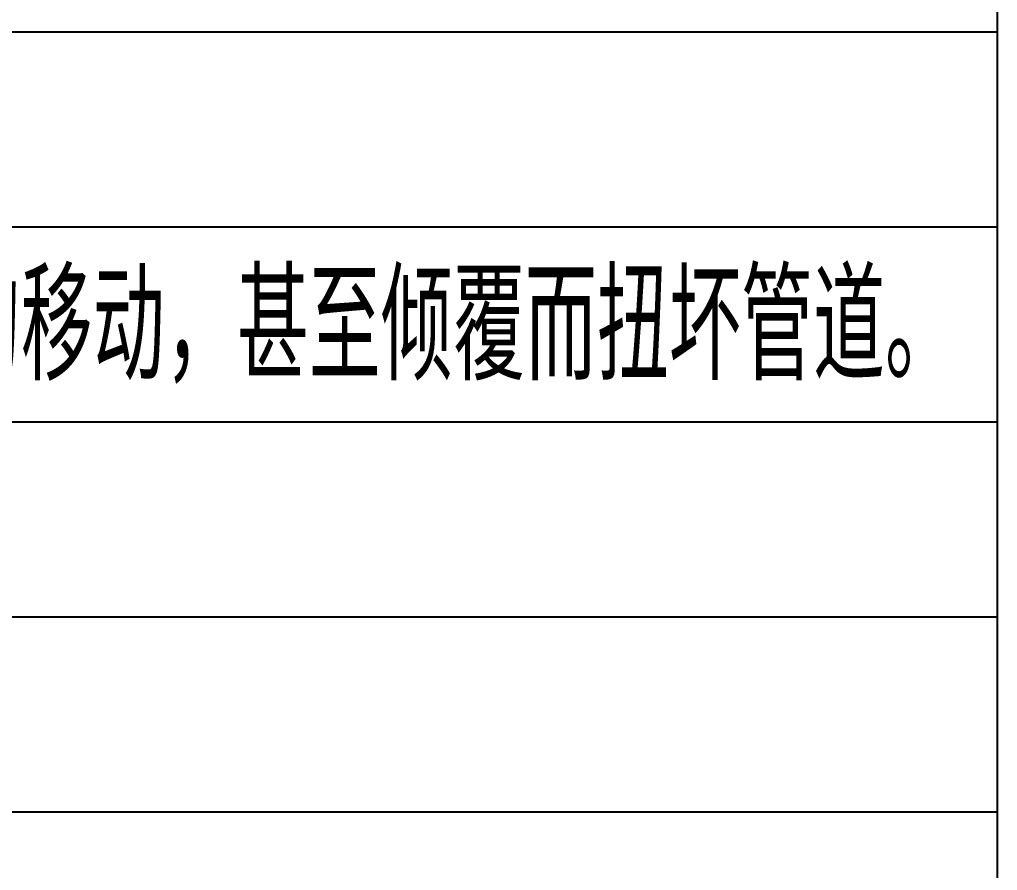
# Model space of a CAD drawing. Extents: x -440213 to 892209, y -122574 to 646408.
# Drawn here: x 16143 to 20658, y 552549 to 556476 of the extents above; entities that cross this region are included whole.
import ezdxf

# ---------------------------------------------------------------- set-up
doc = ezdxf.new("R2010")
doc.units = 0
doc.header["$LTSCALE"] = 1000
doc.header["$MEASUREMENT"] = 0
doc.layers.add('JZ_0', color=7, linetype='Continuous')
doc.layers.add('JZ_TEXT', color=42, linetype='Continuous')
doc.styles.add('DXF', font='ros.shx', dxfattribs={"width": 0.7, "bigfont": 'hzs.shx'})

msp = doc.modelspace()

# ---------------------------------------------------------------- linework, layer by layer
at = {"layer": 'JZ_0', "color": 8}
for p, q in [((20657.6, 518831.7), (20657.6, 567219.8)), ((3424.6, 556419.8), (20657.6, 556419.8)), ((3424.6, 555519.8), (20657.6, 555519.8)), ((3424.6, 554619.8), (20657.6, 554619.8)), ((3424.6, 553719.8), (20657.6, 553719.8)), ((3424.6, 552819.8), (20657.6, 552819.8))]:
    msp.add_line(p, q, dxfattribs=at)

# ---------------------------------------------------------------- texts
at = {"layer": 'JZ_TEXT', "style": 'DXF', "width": 0.7}
msp.add_text('1) 已设防震基础的机器设备如水泵等需设置限位器以防止机器设备地震时产生过量的移动，甚至倾覆而扭坏管道。', height=500, dxfattribs=at).set_placement((3632.3, 554811.4))

doc.saveas('drawing.dxf')
